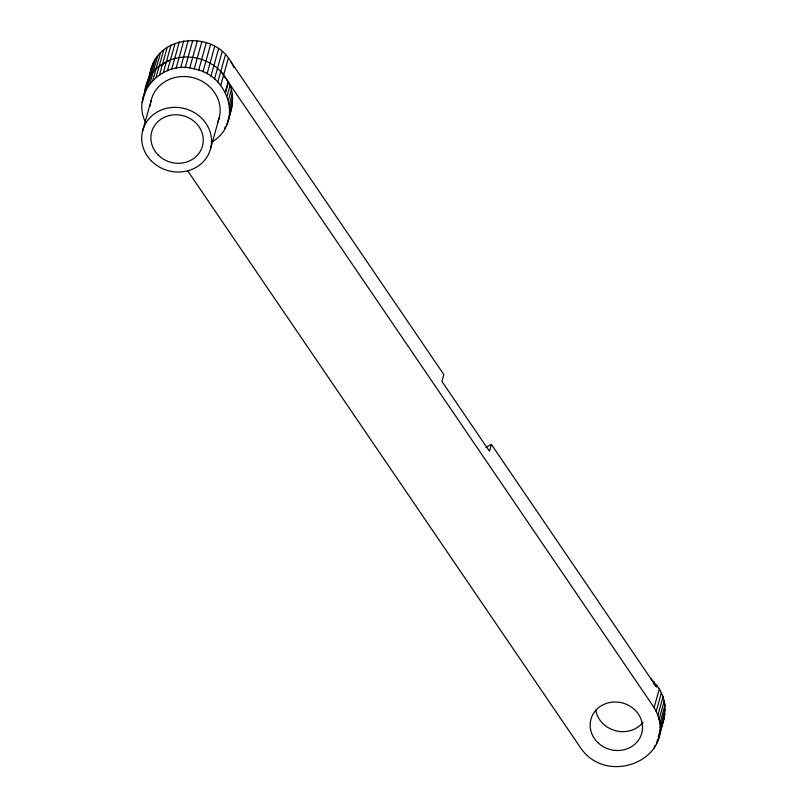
<?xml version="1.0" encoding="UTF-8"?>
<svg xmlns="http://www.w3.org/2000/svg" width="807" height="807" viewBox="0 0 807 807"><rect width="100%" height="100%" fill="white"/><g stroke="black" fill="none" stroke-linecap="round" stroke-linejoin="round"><path stroke-width="1.21" d="M212.796 141.467C244.017 121.665 227.836 74.537 194.235 68.938C163.952 59.395 130.23 92.543 145.613 122.371M226.535 125.196C231.276 111.548 236.169 95.892 228.421 82.243L225.546 92.533M187.668 170.781L581.08 748.553C609.729 789.014 681.784 755.362 654.114 707.598L228.421 82.243M659.077 736.398L664.332 717.554L665.018 704.955L663.102 696.623L659.38 688.754L650.755 678.576M150.041 74.133C154.651 35.074 213.018 29.264 230.883 61.746L443.84 374.569L441.923 381.429L489.456 451.234L491.362 444.385L656.404 686.818L656.878 685.103M142.879 98.444L151.666 66.971M142.224 102.6L143.888 96.638M144.554 94.248L153.249 63.077M147.61 86.793L155.267 59.365M150.052 83.323L157.708 55.895M152.886 80.125L160.543 52.697M156.074 77.23L163.73 49.812M142.486 131.41L151.101 100.562M159.594 74.688L167.251 47.26M163.397 72.499L171.054 45.081M167.442 70.703L175.099 43.285M171.679 69.321L179.336 41.903M176.087 68.373L183.744 40.945M180.586 67.849L188.243 40.431M185.146 67.768L192.802 40.35M189.716 68.141L197.372 40.713M194.235 68.938L201.891 41.52M198.663 70.179L206.32 42.751M202.95 71.823L210.607 44.405M207.046 73.871L214.702 46.453M210.909 76.302L218.566 48.874M214.501 79.076L222.157 51.648M217.769 82.163L225.425 54.745M220.694 85.542L228.351 58.124M225.304 91.978L228.169 81.689L222.016 72.832L228.169 81.689M210.768 147.974L219.383 117.126M227.1 95.983L229.975 85.703M228.452 100.129L231.327 89.849M229.329 104.355L232.204 94.076M229.733 108.632L232.598 98.343M224.588 128.989L225.224 126.699M229.652 112.899L232.517 102.61M228.038 121.221L231.952 106.827M653.993 681.693L653.519 683.408L656.404 686.818M654.114 707.598L659.38 688.754M656.192 711.451L661.458 692.598M657.846 715.466L663.102 696.623M659.037 719.602L664.302 700.748M659.763 723.808L665.018 704.955M654.205 747.998L654.86 745.648M660.005 728.045L665.271 709.192M656.273 744.316L657.584 739.605M658.25 737.245L661.538 725.463M659.783 732.252L665.039 713.398M657.897 740.443L664.332 717.554M661.942 724.494L663.162 721.589M221.622 72.398L220.271 70.895A44.355 40.552 15.6 0 0 169.218 60.343L159.937 65.639M485.955 447.391L491.362 444.385M169.218 60.343L157.92 67.173A44.355 40.552 15.6 0 0 144.443 95.226M230.883 61.746A43.921 40.158 15.6 0 1 232.517 64.61M233.011 65.579A43.921 40.158 15.6 0 1 233.909 67.566M643.068 722.235A26.349 24.089 15.6 0 1 615.711 730.759A26.349 24.089 15.6 0 1 595.737 710.069M150.586 103.316A35.135 32.119 15.6 0 1 194.094 77.966A35.135 32.119 15.6 0 1 217.587 122.432M150.344 106.121A35.135 32.119 15.6 0 1 150.475 104.244M597.816 742.581A26.349 24.089 15.6 0 0 641.646 733.624A26.349 24.089 15.6 0 0 609.578 702.544A26.349 24.089 15.6 0 0 597.816 742.581M158.243 155.065A26.349 24.089 15.6 0 0 202.264 146.793A26.349 24.089 15.6 0 0 170.731 115.25A26.349 24.089 15.6 0 0 158.243 155.065M151.02 160.563A35.135 32.119 15.6 0 0 210.002 150.667A35.135 32.119 15.6 0 0 168.875 107.856A35.135 32.119 15.6 0 0 151.02 160.563"/></g></svg>
